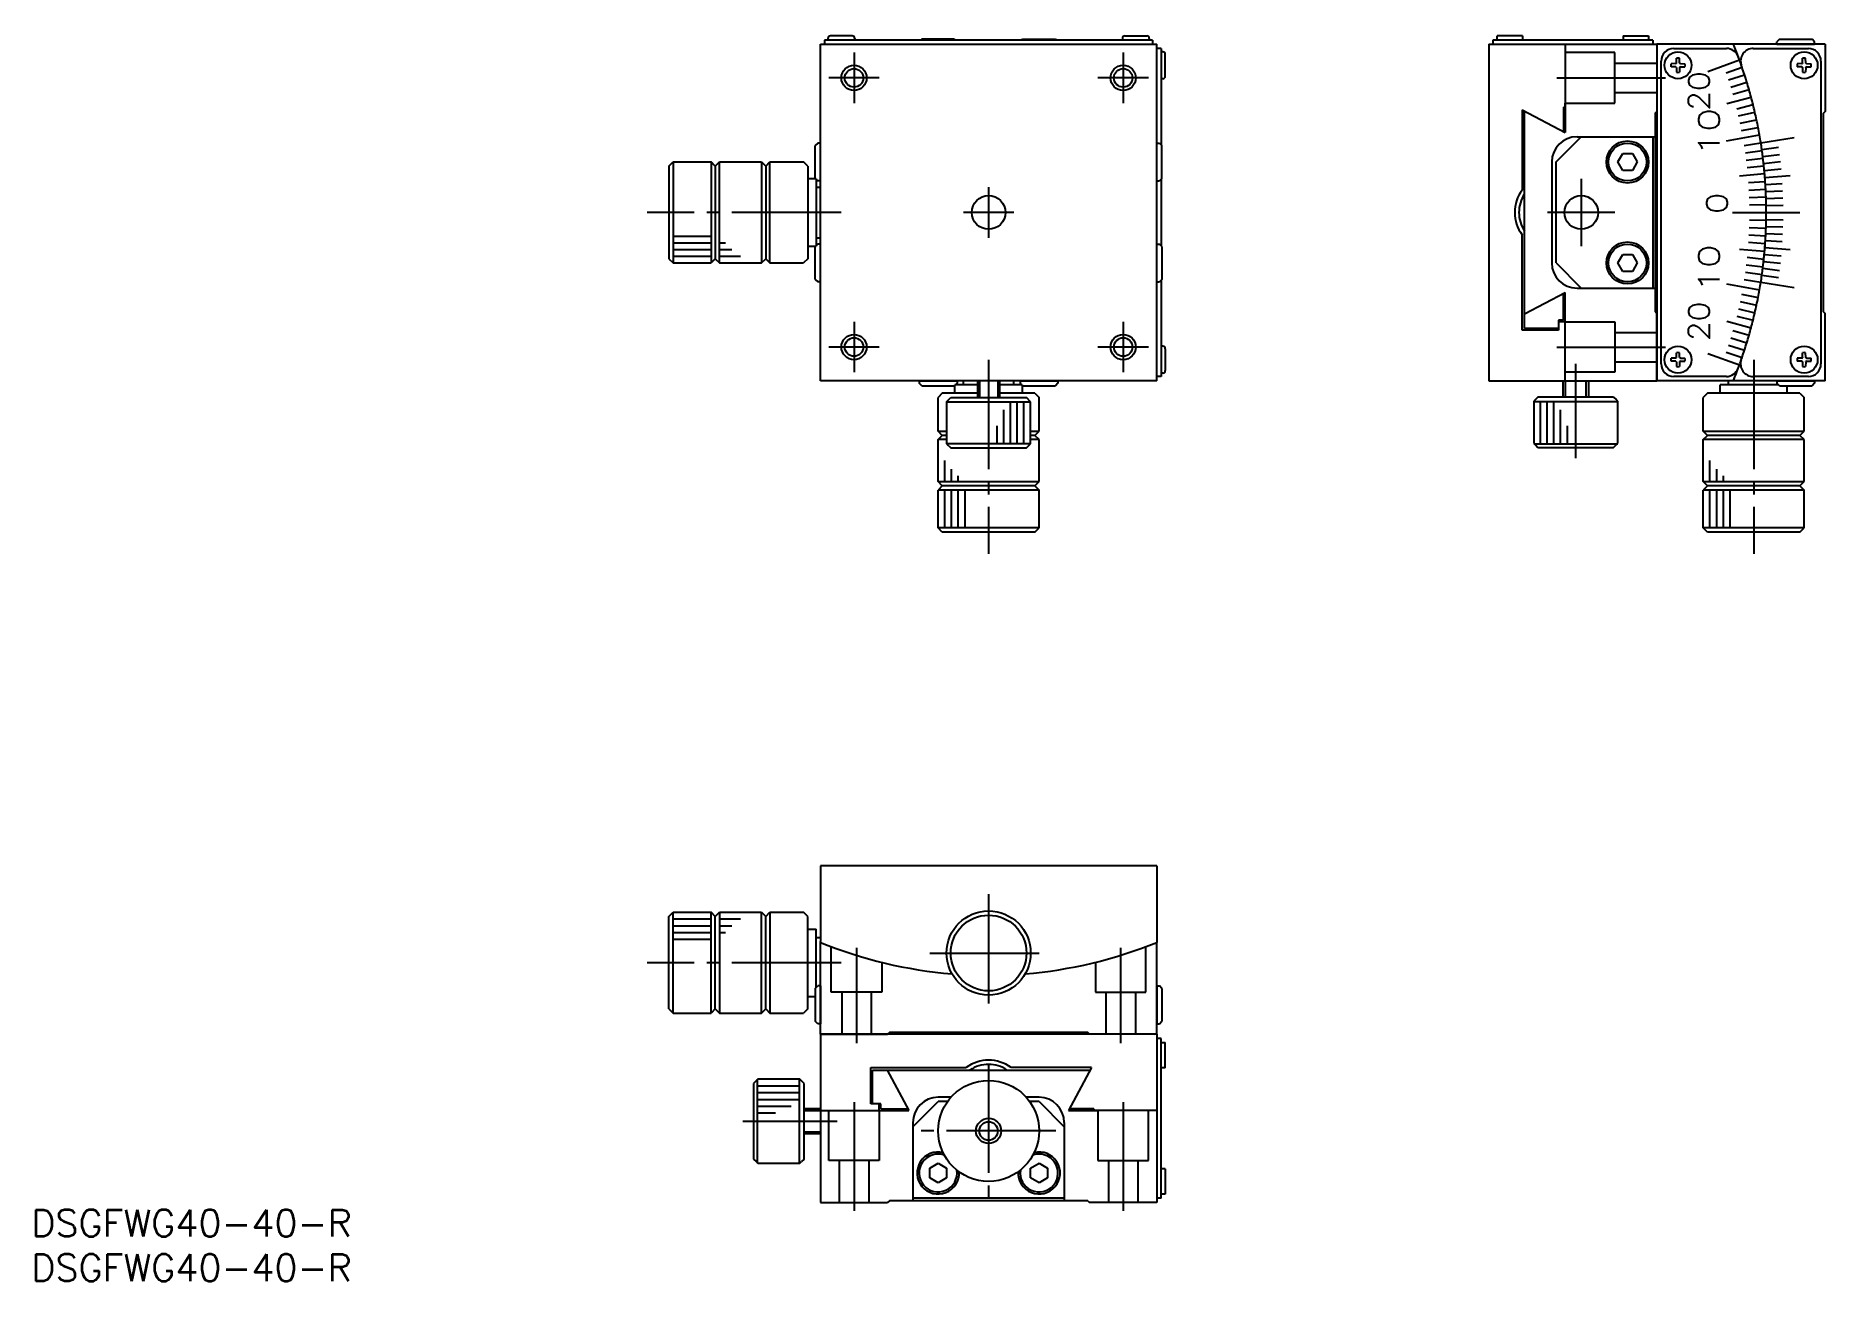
# Model space of a CAD drawing. Extents: x 355 to 568, y 217 to 366.
import ezdxf

# ---------------------------------------------------------------- set-up
doc = ezdxf.new("R2010")
doc.units = 0
doc.linetypes.add('CENTER', pattern=[17.5, 13, -1.5, 1.5, -1.5])
doc.layers.get('0').update_dxf_attribs({"linetype": 'CONTINUOUS'})
doc.layers.add('001', color=7, linetype='CONTINUOUS')
doc.layers.add('CENTER', color=1, linetype='CENTER')
doc.styles.get("Standard").update_dxf_attribs({"font": 'txt.shx', "bigfont": '@extfont2.shx'})

msp = doc.modelspace()

# ---------------------------------------------------------------- linework, layer by layer
at = {"color": 7, "linetype": 'CONTINUOUS'}
for p, q in [((448.34, 324.52), (448.34, 364.52)), ((448.34, 364.52), (488.34, 364.52)), ((487.84, 365.02), (448.84, 365.02)), ((448.84, 365.02), (448.84, 364.52)), ((449.24, 365.22), (449.24, 365.02)), ((452.14, 365.52), (449.54, 365.52)), ((452.44, 365.22), (452.44, 365.02)), ((460.39, 365.12), (460.29, 365.02)), ((464.29, 365.12), (460.39, 365.12)), ((464.29, 365.12), (464.39, 365.02)), ((472.39, 365.12), (472.29, 365.02)), ((472.39, 365.12), (476.29, 365.12)), ((476.39, 365.02), (476.29, 365.12)), ((484.24, 365.22), (484.24, 365.02)), ((484.54, 365.52), (487.14, 365.52)), ((487.44, 365.22), (487.44, 365.02)), ((487.84, 365.02), (487.84, 364.52)), ((488.34, 324.52), (488.34, 364.52)), ((488.84, 364.02), (488.34, 364.02)), ((488.84, 364.02), (488.84, 352.57)), ((527.8, 364.52), (527.8, 324.52)), ((527.8, 364.52), (547.8, 364.52)), ((547.3, 365.02), (528.3, 365.02)), ((528.3, 365.02), (528.3, 364.52)), ((531.8, 365.52), (528.8, 365.52)), ((528.8, 365.02), (528.8, 365.52)), ((531.8, 365.52), (531.8, 365.02)), ((536.89, 364.52), (536.89, 354.02)), ((543.8, 365.52), (546.8, 365.52)), ((543.8, 365.52), (543.8, 365.02)), ((546.8, 365.52), (546.8, 365.02)), ((547.3, 365.02), (547.3, 364.52)), ((547.8, 364.52), (547.8, 324.52)), ((567.8, 364.52), (547.8, 364.52)), ((547.8, 364.52), (547.8, 356.52)), ((547.8, 364.22), (547.8, 363.9)), ((562.35, 365.12), (562.05, 364.82)), ((562.05, 364.52), (562.05, 364.82)), ((562.05, 364.52), (566.55, 364.52)), ((562.35, 365.12), (566.25, 365.12)), ((566.55, 364.82), (566.25, 365.12)), ((566.55, 364.52), (566.55, 364.82)), ((567.8, 364.22), (567.75, 364.27)), ((567.8, 364.52), (567.8, 356.52)), ((489.04, 363.62), (488.84, 363.62)), ((489.34, 360.72), (489.34, 363.32)), ((489.04, 360.42), (488.84, 360.42)), ((536.89, 354.02), (536.89, 357.52)), ((531.77, 356.74), (531.77, 347.19)), ((531.77, 356.74), (536.89, 354.02)), ((532.07, 330.72), (532.07, 356.56)), ((536.69, 357.02), (536.69, 354.14)), ((536.69, 357.02), (536.89, 357.02)), ((547.6, 356.32), (547.8, 356.52)), ((547.6, 356.32), (547.6, 332.72)), ((567.6, 356.32), (567.8, 356.52)), ((567.8, 356.52), (567.6, 356.32)), ((567.6, 332.72), (567.6, 356.32)), ((535.8, 350.52), (538.8, 353.52)), ((538.3, 353.52), (547.6, 353.52)), ((547.3, 353.52), (547.3, 335.52)), ((448.04, 352.77), (447.74, 352.47)), ((447.74, 348.57), (447.74, 352.47)), ((448.34, 352.77), (448.04, 352.77)), ((448.34, 348.27), (448.34, 352.77)), ((488.34, 348.27), (488.34, 352.77)), ((488.34, 352.77), (488.64, 352.77)), ((488.64, 352.77), (488.94, 352.47)), ((488.94, 348.57), (488.94, 352.47)), ((543.15, 350.52), (543.73, 351.52)), ((543.73, 351.52), (544.88, 351.52)), ((544.88, 351.52), (545.46, 350.52)), ((430.34, 350.02), (430.84, 350.52)), ((430.34, 350.02), (430.34, 339.02)), ((430.84, 350.52), (435.34, 350.52)), ((435.84, 350.02), (435.34, 350.52)), ((435.84, 350.02), (436.34, 350.52)), ((435.84, 350.02), (435.84, 339.02)), ((436.34, 350.52), (441.34, 350.52)), ((441.34, 350.52), (441.84, 350.02)), ((441.84, 350.02), (442.34, 350.52)), ((441.84, 350.02), (441.84, 339.02)), ((442.34, 350.52), (446.34, 350.52)), ((446.84, 350.02), (446.34, 350.52)), ((446.84, 350.02), (446.84, 339.02)), ((535.3, 350.52), (535.3, 338.52)), ((535.8, 338.52), (535.8, 350.52)), ((543.73, 349.52), (543.15, 350.52)), ((544.88, 349.52), (543.73, 349.52)), ((545.46, 350.52), (544.88, 349.52)), ((447.84, 348.52), (446.84, 348.52)), ((447.74, 348.57), (447.79, 348.52)), ((447.84, 348.52), (447.84, 340.52)), ((447.84, 348.47), (448.04, 348.27)), ((447.84, 347.52), (448.34, 347.52)), ((448.34, 348.27), (448.04, 348.27)), ((488.34, 348.27), (488.64, 348.27)), ((488.94, 348.57), (488.64, 348.27)), ((488.84, 348.47), (488.84, 340.57)), ((446.84, 340.52), (447.84, 340.52)), ((447.79, 340.52), (447.74, 340.47)), ((447.74, 336.57), (447.74, 340.47)), ((447.84, 341.52), (448.34, 341.52)), ((448.04, 340.77), (447.84, 340.57)), ((448.34, 340.77), (448.04, 340.77)), ((448.34, 336.27), (448.34, 340.77)), ((488.34, 336.27), (488.34, 340.77)), ((488.34, 340.77), (488.64, 340.77)), ((488.94, 340.47), (488.64, 340.77)), ((488.94, 340.47), (488.94, 336.57)), ((531.77, 330.52), (531.77, 341.86)), ((430.34, 339.02), (430.84, 338.52)), ((430.84, 338.52), (435.34, 338.52)), ((435.84, 339.02), (435.34, 338.52)), ((435.84, 339.02), (436.34, 338.52)), ((436.34, 338.52), (441.34, 338.52)), ((441.34, 338.52), (441.84, 339.02)), ((441.84, 339.02), (442.34, 338.52)), ((442.34, 338.52), (446.34, 338.52)), ((446.84, 339.02), (446.34, 338.52)), ((535.8, 338.52), (538.8, 335.52)), ((543.15, 338.52), (543.73, 339.52)), ((543.73, 337.52), (543.15, 338.52)), ((543.73, 339.52), (544.88, 339.52)), ((544.88, 339.52), (545.46, 338.52)), ((545.46, 338.52), (544.88, 337.52)), ((447.74, 336.57), (448.04, 336.27)), ((448.34, 336.27), (448.04, 336.27)), ((488.34, 336.27), (488.64, 336.27)), ((488.94, 336.57), (488.64, 336.27)), ((488.84, 336.47), (488.84, 325.02)), ((544.88, 337.52), (543.73, 337.52)), ((532.07, 332.48), (536.89, 335.02)), ((536.69, 331.72), (536.69, 334.91)), ((536.89, 324.52), (536.89, 335.02)), ((538.3, 335.52), (547.6, 335.52)), ((547.6, 332.72), (547.8, 332.52)), ((547.8, 324.52), (547.8, 332.52)), ((567.8, 332.52), (567.6, 332.72)), ((567.6, 332.72), (567.8, 332.52)), ((567.8, 324.52), (567.8, 332.52)), ((536.09, 330.52), (531.77, 330.52)), ((536.09, 330.72), (532.07, 330.72)), ((536.09, 331.72), (536.09, 330.52)), ((536.69, 331.72), (536.09, 331.72)), ((536.89, 331.52), (536.09, 331.52)), ((489.04, 328.62), (488.84, 328.62)), ((489.34, 328.32), (489.34, 325.72)), ((488.34, 324.52), (448.34, 324.52)), ((460.09, 324.52), (460.09, 324.22)), ((460.09, 324.52), (464.59, 324.52)), ((460.39, 323.92), (460.09, 324.22)), ((460.39, 323.92), (464.29, 323.92)), ((464.34, 323.97), (464.29, 323.92)), ((464.34, 323.02), (464.34, 324.02)), ((467.04, 324.02), (464.34, 324.02)), ((464.59, 324.22), (464.39, 324.02)), ((464.59, 324.52), (464.59, 324.22)), ((465.34, 324.02), (465.34, 324.52)), ((467.04, 324.52), (467.04, 322.52)), ((469.64, 324.52), (469.64, 322.52)), ((472.34, 324.02), (469.64, 324.02)), ((471.34, 324.02), (471.34, 324.52)), ((472.09, 324.52), (472.09, 324.22)), ((472.09, 324.52), (476.59, 324.52)), ((472.29, 324.02), (472.09, 324.22)), ((472.34, 324.02), (472.34, 323.02)), ((472.39, 323.92), (472.34, 323.97)), ((472.39, 323.92), (476.29, 323.92)), ((476.59, 324.22), (476.29, 323.92)), ((476.59, 324.52), (476.59, 324.22)), ((488.84, 325.02), (488.34, 325.02)), ((489.04, 325.42), (488.84, 325.42)), ((527.8, 324.52), (547.8, 324.52)), ((536.65, 322.58), (536.65, 324.52)), ((539.65, 324.52), (539.65, 322.58)), ((547.8, 324.52), (547.8, 325.15)), ((567.8, 324.52), (547.8, 324.52)), ((555.3, 323.02), (555.3, 324.02)), ((562.25, 324.02), (555.3, 324.02)), ((556.3, 324.02), (556.3, 324.52)), ((556.89, 324.52), (556.78, 324.52)), ((562.05, 324.52), (562.05, 324.22)), ((562.05, 324.52), (566.55, 324.52)), ((562.35, 323.92), (562.05, 324.22)), ((562.35, 323.92), (566.25, 323.92)), ((563.3, 323.02), (563.3, 323.92)), ((566.55, 324.22), (566.25, 323.92)), ((566.55, 324.52), (566.55, 324.22)), ((567.8, 324.82), (567.75, 324.77)), ((462.84, 323.02), (462.34, 322.52)), ((462.34, 318.52), (462.34, 322.52)), ((467.04, 323.02), (462.84, 323.02)), ((463.34, 322.02), (463.84, 322.52)), ((463.34, 322.02), (463.34, 317.02)), ((463.84, 322.52), (472.84, 322.52)), ((473.84, 323.02), (469.64, 323.02)), ((473.34, 322.02), (472.84, 322.52)), ((473.34, 317.02), (473.34, 322.02)), ((473.84, 323.02), (474.34, 322.52)), ((474.34, 318.52), (474.34, 322.52)), ((533.35, 322.28), (533.16, 322.08)), ((533.16, 322.08), (533.16, 317.08)), ((533.65, 322.58), (533.35, 322.28)), ((542.65, 322.58), (533.65, 322.58)), ((536.9, 322.58), (536.65, 322.58)), ((539.65, 322.58), (539.4, 322.58)), ((542.65, 322.58), (542.95, 322.28)), ((543.15, 322.08), (542.95, 322.28)), ((543.15, 317.08), (543.15, 322.08)), ((553.8, 323.02), (553.3, 322.52)), ((553.3, 318.52), (553.3, 322.52)), ((564.8, 323.02), (553.8, 323.02)), ((564.8, 323.02), (565.3, 322.52)), ((565.3, 318.52), (565.3, 322.52)), ((462.84, 318.02), (462.34, 318.52)), ((462.34, 317.52), (462.84, 318.02)), ((462.34, 312.52), (462.34, 317.52)), ((463.34, 318.02), (462.84, 318.02)), ((463.34, 317.02), (463.84, 316.52)), ((472.84, 316.52), (473.34, 317.02)), ((473.84, 318.02), (473.34, 318.02)), ((473.84, 318.02), (474.34, 318.52)), ((474.34, 317.52), (473.84, 318.02)), ((474.34, 312.52), (474.34, 317.52)), ((533.16, 317.08), (533.35, 316.88)), ((542.95, 316.88), (543.15, 317.08)), ((553.8, 318.02), (553.3, 318.52)), ((553.3, 317.52), (553.8, 318.02)), ((553.3, 312.52), (553.3, 317.52)), ((564.8, 318.02), (553.8, 318.02)), ((564.8, 318.02), (565.3, 318.52)), ((565.3, 317.52), (564.8, 318.02)), ((565.3, 312.52), (565.3, 317.52)), ((463.84, 316.52), (472.84, 316.52)), ((533.35, 316.88), (533.65, 316.58)), ((533.65, 316.58), (542.65, 316.58)), ((542.65, 316.58), (542.95, 316.88)), ((462.84, 312.02), (462.34, 312.52)), ((462.84, 312.02), (462.34, 311.52)), ((462.34, 307.02), (462.34, 311.52)), ((473.84, 312.02), (462.84, 312.02)), ((473.84, 312.02), (474.34, 312.52)), ((473.84, 312.02), (474.34, 311.52)), ((474.34, 307.02), (474.34, 311.52)), ((553.8, 312.02), (553.3, 312.52)), ((553.8, 312.02), (553.3, 311.52)), ((553.3, 307.02), (553.3, 311.52)), ((564.8, 312.02), (553.8, 312.02)), ((564.8, 312.02), (565.3, 312.52)), ((564.8, 312.02), (565.3, 311.52)), ((565.3, 307.02), (565.3, 311.52)), ((462.84, 306.52), (462.34, 307.02)), ((473.84, 306.52), (462.84, 306.52)), ((473.84, 306.52), (474.34, 307.02)), ((553.8, 306.52), (553.3, 307.02)), ((564.8, 306.52), (553.8, 306.52)), ((564.8, 306.52), (565.3, 307.02)), ((488.34, 266.83), (448.34, 266.83)), ((448.34, 266.83), (448.34, 257.85)), ((488.34, 266.83), (488.34, 257.85)), ((430.34, 260.83), (430.84, 261.33)), ((430.34, 249.83), (430.34, 260.83)), ((430.84, 261.33), (435.34, 261.33)), ((435.84, 260.83), (435.34, 261.33)), ((435.84, 260.83), (436.34, 261.33)), ((435.84, 249.83), (435.84, 260.83)), ((436.34, 261.33), (441.34, 261.33)), ((441.34, 261.33), (441.84, 260.83)), ((441.84, 260.83), (442.34, 261.33)), ((441.84, 249.83), (441.84, 260.83)), ((442.34, 261.33), (446.34, 261.33)), ((446.84, 260.83), (446.34, 261.33)), ((446.84, 249.83), (446.84, 260.83)), ((446.84, 259.33), (447.84, 259.33)), ((447.84, 252.38), (447.84, 259.33)), ((447.84, 258.33), (448.34, 258.33)), ((448.34, 257.75), (448.34, 257.85)), ((448.34, 246.83), (448.34, 257.75)), ((488.34, 257.85), (488.34, 257.75)), ((488.34, 246.83), (488.34, 257.75)), ((446.84, 251.33), (447.74, 251.33)), ((447.74, 252.28), (448.04, 252.58)), ((447.74, 252.28), (447.74, 248.38)), ((448.34, 252.58), (448.04, 252.58)), ((448.34, 252.58), (448.34, 248.08)), ((488.34, 252.58), (488.64, 252.58)), ((488.34, 252.58), (488.34, 248.08)), ((488.94, 252.28), (488.64, 252.58)), ((488.94, 252.28), (488.94, 248.38)), ((430.34, 249.83), (430.84, 249.33)), ((430.84, 249.33), (435.34, 249.33)), ((435.84, 249.83), (435.34, 249.33)), ((435.84, 249.83), (436.34, 249.33)), ((436.34, 249.33), (441.34, 249.33)), ((441.34, 249.33), (441.84, 249.83)), ((441.84, 249.83), (442.34, 249.33)), ((442.34, 249.33), (446.34, 249.33)), ((446.84, 249.83), (446.34, 249.33)), ((448.04, 248.08), (447.74, 248.38)), ((448.34, 248.08), (448.04, 248.08)), ((488.34, 246.83), (448.34, 246.83)), ((448.34, 246.83), (448.34, 226.83)), ((448.34, 246.83), (456.34, 246.83)), ((448.64, 246.83), (448.59, 246.88)), ((456.54, 247.03), (456.34, 246.83)), ((480.14, 247.03), (456.54, 247.03)), ((480.34, 246.83), (480.14, 247.03)), ((488.34, 246.83), (480.34, 246.83)), ((488.04, 246.83), (488.09, 246.88)), ((488.34, 248.08), (488.64, 248.08)), ((488.34, 246.83), (488.34, 226.83)), ((488.64, 248.08), (488.94, 248.38)), ((488.84, 246.33), (488.34, 246.33)), ((488.84, 227.33), (488.84, 246.33)), ((488.84, 245.83), (489.34, 245.83)), ((489.34, 242.83), (489.34, 245.83)), ((454.34, 242.86), (465.68, 242.86)), ((454.34, 238.55), (454.34, 242.86)), ((454.54, 242.56), (480.38, 242.56)), ((454.54, 238.55), (454.54, 242.56)), ((456.3, 242.56), (458.84, 237.75)), ((480.56, 242.86), (471.01, 242.86)), ((480.56, 242.86), (477.84, 237.75)), ((489.34, 242.83), (488.84, 242.83)), ((440.7, 241.28), (440.4, 240.98)), ((440.4, 240.98), (440.4, 231.98)), ((440.9, 241.48), (440.7, 241.28)), ((445.9, 241.48), (440.9, 241.48)), ((446.1, 241.28), (445.9, 241.48)), ((446.4, 240.98), (446.1, 241.28)), ((446.4, 231.98), (446.4, 240.98)), ((455.54, 238.55), (454.34, 238.55)), ((455.34, 237.75), (455.34, 238.55)), ((455.54, 237.95), (455.54, 238.55)), ((459.34, 235.83), (462.34, 238.83)), ((463.87, 239.33), (462.34, 239.33)), ((463.47, 238.83), (462.34, 238.83)), ((474.34, 239.33), (472.81, 239.33)), ((474.34, 238.83), (473.22, 238.83)), ((474.34, 238.83), (477.34, 235.83)), ((446.4, 237.73), (446.4, 237.98)), ((446.4, 237.98), (448.34, 237.98)), ((448.34, 237.75), (458.84, 237.75)), ((455.54, 237.95), (458.73, 237.95)), ((459.34, 236.33), (459.34, 227.03)), ((477.34, 236.33), (477.34, 227.03)), ((488.34, 237.75), (477.84, 237.75)), ((477.84, 237.75), (481.34, 237.75)), ((480.84, 237.95), (477.96, 237.95)), ((480.84, 237.95), (480.84, 237.75)), ((446.4, 234.98), (446.4, 235.23)), ((448.34, 234.98), (446.4, 234.98)), ((440.4, 231.98), (440.7, 231.68)), ((446.4, 231.98), (446.1, 231.68)), ((440.7, 231.68), (440.9, 231.48)), ((440.9, 231.48), (445.9, 231.48)), ((445.9, 231.48), (446.1, 231.68)), ((461.34, 230.9), (462.34, 231.48)), ((461.34, 229.75), (461.34, 230.9)), ((462.34, 231.48), (463.34, 230.9)), ((463.34, 230.9), (463.34, 229.75)), ((473.34, 230.9), (474.34, 231.48)), ((473.34, 229.75), (473.34, 230.9)), ((474.34, 231.48), (475.34, 230.9)), ((475.34, 230.9), (475.34, 229.75)), ((489.34, 230.83), (488.84, 230.83)), ((489.34, 230.83), (489.34, 227.83)), ((462.34, 229.17), (461.34, 229.75)), ((463.34, 229.75), (462.34, 229.17)), ((474.34, 229.17), (473.34, 229.75)), ((475.34, 229.75), (474.34, 229.17)), ((489.34, 227.83), (488.84, 227.83)), ((448.34, 226.83), (456.34, 226.83)), ((456.54, 227.03), (456.34, 226.83)), ((480.14, 227.03), (456.54, 227.03)), ((477.34, 227.33), (459.34, 227.33)), ((480.14, 227.03), (480.34, 226.83)), ((488.34, 226.83), (480.34, 226.83)), ((488.84, 227.33), (488.34, 227.33))]:
    msp.add_line(p, q, dxfattribs=at)
at = {"color": 3, "linetype": 'CONTINUOUS'}
for p, q in [((549.8, 364.02), (556.06, 364.02)), ((556.89, 364.52), (556.78, 364.52)), ((559.25, 364.02), (565.8, 364.02)), ((542.8, 363.52), (536.89, 363.52)), ((542.8, 357.52), (542.8, 363.52)), ((542.8, 362.27), (547.8, 362.27)), ((548.3, 326.52), (548.3, 362.52)), ((550.03, 362.21), (549.47, 362.2)), ((550.03, 361.83), (549.47, 361.84)), ((550.03, 362.21), (550.1, 362.24)), ((550.03, 361.83), (550.1, 361.8)), ((550.11, 362.28), (550.1, 362.24)), ((550.11, 361.76), (550.1, 361.8)), ((550.11, 362.28), (550.12, 362.85)), ((550.11, 361.76), (550.12, 361.19)), ((550.49, 362.28), (550.48, 362.85)), ((550.49, 361.76), (550.48, 361.19)), ((550.49, 362.28), (550.51, 362.24)), ((550.49, 361.76), (550.51, 361.8)), ((550.58, 362.21), (550.51, 362.24)), ((550.58, 361.83), (550.51, 361.8)), ((550.58, 362.21), (551.13, 362.2)), ((550.58, 361.83), (551.13, 361.84)), ((553.85, 361.28), (557.61, 362.65)), ((556.03, 361.13), (557.92, 361.78)), ((565.03, 362.21), (564.47, 362.2)), ((565.03, 361.83), (564.47, 361.84)), ((565.03, 362.21), (565.1, 362.24)), ((565.03, 361.83), (565.1, 361.8)), ((565.11, 362.28), (565.1, 362.24)), ((565.11, 361.76), (565.1, 361.8)), ((565.11, 362.28), (565.12, 362.85)), ((565.11, 361.76), (565.12, 361.19)), ((565.49, 362.28), (565.48, 362.85)), ((565.49, 361.76), (565.48, 361.19)), ((565.49, 362.28), (565.51, 362.24)), ((565.49, 361.76), (565.51, 361.8)), ((565.58, 362.21), (565.51, 362.24)), ((565.58, 361.83), (565.51, 361.8)), ((565.58, 362.21), (566.13, 362.2)), ((565.58, 361.83), (566.13, 361.84)), ((567.3, 362.52), (567.3, 326.52)), ((556.31, 360.28), (558.21, 360.9)), ((556.58, 359.43), (558.49, 360.02)), ((536.89, 357.52), (542.8, 357.52)), ((542.8, 358.77), (547.8, 358.77)), ((556.1, 357.46), (559, 358.24)), ((556.83, 358.58), (558.75, 359.13)), ((557.29, 356.86), (559.23, 357.35)), ((557.5, 356), (559.45, 356.45)), ((557.69, 355.13), (559.65, 355.54)), ((536.88, 354.02), (536.89, 354.02)), ((556.06, 353.03), (560, 353.73)), ((557.87, 354.26), (559.83, 354.64)), ((560.15, 352.81), (564.1, 353.44)), ((558.18, 352.5), (560.15, 352.81)), ((558.31, 351.62), (560.29, 351.9)), ((560.27, 351.99), (562.25, 352.27)), ((560.39, 351.17), (562.37, 351.42)), ((430.84, 350.52), (430.84, 338.52)), ((435.34, 350.52), (435.34, 338.52)), ((436.34, 338.52), (436.34, 350.52)), ((441.34, 350.52), (441.34, 338.52)), ((442.34, 338.52), (442.34, 350.52)), ((557.61, 348.88), (560.6, 349.14)), ((558.42, 350.74), (560.41, 350.98)), ((558.52, 349.85), (560.51, 350.06)), ((560.48, 350.34), (562.47, 350.56)), ((560.57, 349.51), (562.56, 349.7)), ((560.64, 348.68), (563.63, 348.92)), ((558.68, 348.08), (560.67, 348.22)), ((558.73, 347.19), (560.73, 347.3)), ((560.7, 347.85), (562.7, 347.98)), ((560.74, 347.02), (562.74, 347.11)), ((558.77, 346.3), (560.77, 346.37)), ((558.8, 345.41), (560.8, 345.45)), ((560.78, 346.19), (562.78, 346.25)), ((560.8, 345.36), (562.8, 345.39)), ((556.8, 344.52), (560.8, 344.52)), ((558.77, 342.74), (560.77, 342.67)), ((558.8, 343.63), (560.8, 343.6)), ((560.78, 342.86), (562.78, 342.8)), ((560.8, 344.52), (564.8, 344.52)), ((560.8, 343.69), (562.8, 343.66)), ((430.84, 341.72), (435.34, 341.72)), ((430.84, 340.92), (435.34, 340.92)), ((436.34, 340.92), (437.05, 340.92)), ((558.68, 340.97), (560.67, 340.83)), ((558.73, 341.85), (560.73, 341.75)), ((560.7, 341.2), (562.7, 341.07)), ((560.74, 342.03), (562.74, 341.93)), ((430.84, 340.12), (435.34, 340.12)), ((430.84, 339.32), (435.34, 339.32)), ((436.34, 340.12), (437.83, 340.12)), ((436.34, 339.32), (438.86, 339.32)), ((557.61, 340.17), (560.6, 339.9)), ((558.42, 338.31), (560.41, 338.06)), ((558.52, 339.19), (560.51, 338.98)), ((560.48, 338.71), (562.47, 338.49)), ((560.57, 339.54), (562.56, 339.35)), ((560.64, 340.37), (563.63, 340.13)), ((558.18, 336.55), (560.15, 336.23)), ((558.31, 337.43), (560.29, 337.15)), ((560.15, 336.23), (564.1, 335.61)), ((560.27, 337.06), (562.25, 336.77)), ((560.39, 337.88), (562.37, 337.63)), ((556.06, 336.02), (560, 335.32)), ((557.87, 334.79), (559.83, 334.41)), ((557.29, 332.19), (559.23, 331.7)), ((557.5, 333.05), (559.45, 332.6)), ((557.69, 333.92), (559.65, 333.5)), ((536.89, 331.52), (542.8, 331.52)), ((542.8, 331.52), (542.8, 325.52)), ((542.8, 330.27), (547.8, 330.27)), ((556.1, 331.58), (559, 330.81)), ((556.83, 330.47), (558.75, 329.92)), ((550.11, 327.28), (550.12, 327.85)), ((550.49, 327.28), (550.48, 327.85)), ((553.85, 327.76), (557.61, 326.4)), ((556.03, 327.92), (557.92, 327.27)), ((556.31, 328.76), (558.21, 328.15)), ((556.58, 329.61), (558.49, 329.03)), ((565.11, 327.28), (565.12, 327.85)), ((565.49, 327.28), (565.48, 327.85)), ((542.8, 325.52), (536.89, 325.52)), ((542.8, 326.77), (547.8, 326.77)), ((550.03, 327.21), (549.47, 327.2)), ((550.03, 326.83), (549.47, 326.84)), ((550.03, 327.21), (550.1, 327.24)), ((550.03, 326.83), (550.1, 326.8)), ((550.11, 327.28), (550.1, 327.24)), ((550.11, 326.76), (550.1, 326.8)), ((550.11, 326.76), (550.12, 326.19)), ((550.49, 326.76), (550.48, 326.19)), ((550.49, 327.28), (550.51, 327.24)), ((550.49, 326.76), (550.51, 326.8)), ((550.58, 327.21), (550.51, 327.24)), ((550.58, 326.83), (550.51, 326.8)), ((550.58, 327.21), (551.13, 327.2)), ((550.58, 326.83), (551.13, 326.84)), ((565.03, 327.21), (564.47, 327.2)), ((565.03, 326.83), (564.47, 326.84)), ((565.03, 327.21), (565.1, 327.24)), ((565.03, 326.83), (565.1, 326.8)), ((565.11, 327.28), (565.1, 327.24)), ((565.11, 326.76), (565.1, 326.8)), ((565.11, 326.76), (565.12, 326.19)), ((565.49, 326.76), (565.48, 326.19)), ((565.49, 327.28), (565.51, 327.24)), ((565.49, 326.76), (565.51, 326.8)), ((565.58, 327.21), (565.51, 327.24)), ((565.58, 326.83), (565.51, 326.8)), ((565.58, 327.21), (566.13, 327.2)), ((565.58, 326.83), (566.13, 326.84)), ((467.24, 324.52), (467.24, 322.52)), ((469.44, 324.52), (469.44, 322.52)), ((536.9, 324.52), (536.9, 322.58)), ((539.4, 322.58), (539.4, 324.52)), ((556.05, 325.02), (549.8, 325.02)), ((556.89, 324.52), (556.78, 324.52)), ((565.8, 325.02), (559.24, 325.02)), ((463.34, 322.02), (473.34, 322.02)), ((470.94, 317.02), (470.94, 322.02)), ((471.74, 317.02), (471.74, 322.02)), ((472.54, 317.02), (472.54, 322.02)), ((543.15, 322.02), (533.15, 322.02)), ((533.95, 317.02), (533.95, 322.02)), ((534.75, 317.02), (534.75, 322.02)), ((535.55, 317.02), (535.55, 322.02)), ((469.34, 317.02), (469.34, 319.17)), ((470.14, 317.02), (470.14, 321.04)), ((536.35, 317.02), (536.35, 321.04)), ((537.15, 317.02), (537.15, 319.17)), ((462.34, 318.52), (463.34, 318.52)), ((463.34, 317.52), (462.34, 317.52)), ((473.34, 317.02), (463.34, 317.02)), ((473.34, 318.52), (474.34, 318.52)), ((474.34, 317.52), (473.34, 317.52)), ((533.15, 317.02), (543.15, 317.02)), ((553.3, 318.52), (565.3, 318.52)), ((565.3, 317.52), (553.3, 317.52)), ((463.14, 312.52), (463.14, 315.04)), ((554.1, 312.52), (554.1, 315.04)), ((463.94, 312.52), (463.94, 314.01)), ((464.74, 312.52), (464.74, 313.23)), ((554.9, 312.52), (554.9, 314.01)), ((555.7, 312.52), (555.7, 313.23)), ((462.34, 312.52), (474.34, 312.52)), ((474.34, 311.52), (462.34, 311.52)), ((463.14, 307.02), (463.14, 311.52)), ((463.94, 307.02), (463.94, 311.52)), ((464.74, 307.02), (464.74, 311.52)), ((465.54, 307.02), (465.54, 311.52)), ((553.3, 312.52), (565.3, 312.52)), ((565.3, 311.52), (553.3, 311.52)), ((554.1, 307.02), (554.1, 311.52)), ((554.9, 307.02), (554.9, 311.52)), ((555.7, 307.02), (555.7, 311.52)), ((556.5, 307.02), (556.5, 311.52)), ((474.34, 307.02), (462.34, 307.02)), ((565.3, 307.02), (553.3, 307.02)), ((430.84, 249.33), (430.84, 261.33)), ((430.84, 260.53), (435.34, 260.53)), ((430.84, 259.73), (435.34, 259.73)), ((435.34, 249.33), (435.34, 261.33)), ((436.34, 261.33), (436.34, 249.33)), ((436.34, 260.53), (438.86, 260.53)), ((436.34, 259.73), (437.83, 259.73)), ((441.34, 249.33), (441.34, 261.33)), ((442.34, 261.33), (442.34, 249.33)), ((430.84, 258.93), (435.34, 258.93)), ((430.84, 258.13), (435.34, 258.13)), ((436.34, 258.93), (437.05, 258.93)), ((449.64, 251.83), (449.64, 257.24)), ((455.64, 255.37), (455.64, 251.83)), ((481.04, 255.37), (481.04, 251.83)), ((487.04, 251.83), (487.04, 257.24)), ((455.64, 251.83), (449.64, 251.83)), ((450.89, 251.83), (450.89, 246.83)), ((454.39, 251.83), (454.39, 246.83)), ((481.04, 251.83), (487.04, 251.83)), ((482.29, 251.83), (482.29, 246.83)), ((485.79, 251.83), (485.79, 246.83)), ((440.84, 241.48), (440.84, 231.48)), ((440.84, 240.68), (445.84, 240.68)), ((445.84, 231.48), (445.84, 241.48)), ((440.84, 239.88), (445.84, 239.88)), ((440.84, 239.08), (445.84, 239.08)), ((440.84, 238.28), (444.86, 238.28)), ((440.84, 237.48), (442.99, 237.48)), ((448.34, 237.73), (446.4, 237.73)), ((449.34, 231.83), (449.34, 237.75)), ((455.34, 237.75), (455.34, 231.83)), ((477.84, 237.75), (477.84, 237.75)), ((481.34, 237.75), (481.34, 231.83)), ((487.34, 231.83), (487.34, 237.75)), ((446.4, 235.23), (448.34, 235.23)), ((455.34, 231.83), (449.34, 231.83)), ((450.59, 231.83), (450.59, 226.83)), ((454.09, 231.83), (454.09, 226.83)), ((481.34, 231.83), (487.34, 231.83)), ((482.59, 231.83), (482.59, 226.83)), ((486.09, 231.83), (486.09, 226.83))]:
    msp.add_line(p, q, dxfattribs=at)
for centre, radius in [((452.34, 360.52), 1.5), ((484.34, 360.52), 1.5), ((550.3, 362.02), 1.6), ((565.3, 362.02), 1.6), ((452.34, 328.52), 1.5), ((484.34, 328.52), 1.5), ((550.3, 327.02), 1.6), ((565.3, 327.02), 1.6), ((468.34, 256.48), 4.5), ((468.34, 235.33), 1.5)]:
    msp.add_circle(centre, radius, dxfattribs=at)
at = {"color": 7, "linetype": 'CONTINUOUS'}
for centre, radius in [((452.34, 360.52), 1.1), ((484.34, 360.52), 1.1), ((544.3, 350.52), 2.5), ((544.3, 350.52), 2.25), ((468.34, 344.52), 2), ((538.8, 344.52), 2), ((544.3, 338.52), 2.5), ((544.3, 338.52), 2.25), ((452.34, 328.52), 1.1), ((484.34, 328.52), 1.1), ((468.34, 256.48), 5), ((468.34, 235.33), 6), ((468.34, 235.33), 1.1)]:
    msp.add_circle(centre, radius, dxfattribs=at)
for centre, radius, start, end in [((449.54, 365.22), 0.3, 90, 180), ((452.14, 365.22), 0.3, 0, 90), ((484.54, 365.22), 0.3, 90, 180), ((487.14, 365.22), 0.3, 0, 90), ((489.04, 363.32), 0.3, 0, 90), ((489.04, 360.72), 0.3, 270, 0), ((538.3, 350.52), 3, 90, 180), ((535.39, 344.52), 4.5, 143.689, 216.311), ((538.3, 338.52), 3, 180, 270), ((489.04, 328.32), 0.3, 0, 90), ((489.04, 325.72), 0.3, 270, 0), ((468.34, 306.83), 53, 247.8298, 265.296), ((468.34, 306.83), 53, 274.704, 292.1702), ((468.34, 239.24), 4.5, 53.689, 126.311), ((462.34, 236.33), 3, 90, 180), ((474.34, 236.33), 3, 0, 90), ((462.34, 230.33), 2.5, 76.6535, 2.9577), ((462.34, 230.33), 2.25, 71.0063, 8.6048), ((474.34, 230.33), 2.5, 177.0423, 103.3465), ((474.34, 230.33), 2.25, 171.3952, 108.9937)]:
    msp.add_arc(centre, radius, start, end, dxfattribs=at)
at = {"color": 3, "linetype": 'CONTINUOUS'}
for centre, radius, start, end in [((549.8, 362.52), 1.5, 90, 180), ((556.06, 362.52), 1.5, 20.4553, 90), ((507.8, 344.53), 53, 19.2833, 22.1679), ((559.25, 362.52), 1.5, 90, 199.2833), ((565.8, 362.52), 1.5, 0, 90), ((550.3, 362.02), 0.85, 167.7742, 192.2258), ((550.3, 362.02), 0.85, 77.7742, 102.2258), ((550.3, 362.02), 0.85, 347.7742, 12.2258), ((507.8, 344.53), 53, 19.9979, 20.4553), ((507.8, 344.53), 53, 18.9979, 19.2833), ((507.8, 344.53), 53, 18.9979, 19.2833), ((507.8, 344.53), 53, 17.9979, 18.9979), ((507.8, 344.53), 53, 17.9979, 18.9979), ((565.3, 362.02), 0.85, 167.7742, 192.2258), ((565.3, 362.02), 0.85, 77.7742, 102.2258), ((565.3, 362.02), 0.85, 347.7742, 12.2258), ((550.3, 362.02), 0.85, 257.7742, 282.2258), ((507.8, 344.53), 53, 16.9979, 17.9979), ((507.8, 344.53), 53, 16.9978, 17.9979), ((507.8, 344.53), 53, 15.9979, 16.9979), ((507.8, 344.53), 53, 15.998, 16.9978), ((565.3, 362.02), 0.85, 257.7742, 282.2258), ((507.8, 344.53), 53, 14.9979, 15.9979), ((507.8, 344.53), 53, 14.9979, 15.998), ((507.8, 344.53), 53, 13.9979, 14.9979), ((507.8, 344.53), 53, 13.9978, 14.9979), ((507.8, 344.53), 53, 12.9979, 13.9979), ((507.8, 344.53), 53, 12.998, 13.9978), ((507.8, 344.53), 53, 11.9979, 12.9979), ((507.8, 344.53), 53, 11.9979, 12.998), ((507.8, 344.53), 53, 10.9979, 11.9979), ((507.8, 344.53), 53, 10.9978, 11.9979), ((507.8, 344.53), 53, 9.9979, 10.9979), ((507.8, 344.53), 53, 9.998, 10.9978), ((507.8, 344.53), 53, 8.9979, 9.9979), ((507.8, 344.53), 53, 8.9979, 9.998), ((507.8, 344.53), 53, 8.0979, 8.9979), ((507.8, 344.53), 53, 8.0979, 8.9979), ((507.8, 344.53), 53, 7.9979, 8.0979), ((507.8, 344.53), 53, 7.9979, 8.0979), ((507.8, 344.53), 53, 7.1979, 7.9979), ((507.8, 344.53), 53, 7.1979, 7.9979), ((507.8, 344.53), 53, 6.9979, 7.1979), ((507.8, 344.53), 53, 6.9979, 7.1979), ((507.8, 344.53), 53, 6.2979, 6.9979), ((507.8, 344.53), 53, 6.2979, 6.9979), ((507.8, 344.53), 53, 5.9979, 6.2979), ((507.8, 344.53), 53, 5.9979, 6.2979), ((507.8, 344.53), 53, 5.3979, 5.9979), ((507.8, 344.53), 53, 5.3979, 5.9979), ((507.8, 344.53), 53, 4.9979, 5.3979), ((507.8, 344.53), 53, 4.9979, 5.3979), ((507.8, 344.53), 53, 4.4979, 4.9979), ((507.8, 344.53), 53, 4.4979, 4.9979), ((507.8, 344.53), 53, 3.9979, 4.4979), ((507.8, 344.53), 53, 3.9979, 4.4979), ((507.8, 344.53), 53, 3.5979, 3.9979), ((507.8, 344.53), 53, 3.5979, 3.9979), ((507.8, 344.53), 53, 2.9979, 3.5979), ((507.8, 344.53), 53, 2.9935, 3.5979), ((507.8, 344.53), 53, 2.6942, 2.9979), ((507.8, 344.53), 53, 2.6979, 2.9935), ((507.8, 344.53), 53, 1.9979, 2.6942), ((507.8, 344.53), 53, 1.9979, 2.6979), ((507.8, 344.53), 53, 1.7964, 1.9979), ((507.8, 344.53), 53, 1.7979, 1.9979), ((507.8, 344.53), 53, 0.9979, 1.7964), ((507.8, 344.53), 53, 0.9911, 1.7979), ((507.8, 344.53), 53, 0.8979, 0.9979), ((507.8, 344.53), 53, 0.8979, 0.9911), ((507.8, 344.53), 53, 359.9979, 0.8979), ((507.8, 344.53), 53, 359.9979, 0.8979), ((507.8, 344.53), 53, 357.2979, 357.9979), ((507.8, 344.53), 53, 357.2979, 357.9979), ((507.8, 344.53), 53, 357.9979, 358.1979), ((507.8, 344.53), 53, 357.9979, 358.1979), ((507.8, 344.53), 53, 358.1979, 358.9979), ((507.8, 344.53), 53, 358.1979, 358.9979), ((507.8, 344.53), 53, 359.0979, 359.9979), ((507.8, 344.53), 53, 359.0979, 359.9979), ((507.8, 344.53), 53, 358.9979, 359.0979), ((507.8, 344.53), 53, 358.9979, 359.0979), ((507.8, 344.53), 53, 355.4734, 355.9979), ((507.8, 344.53), 53, 355.4979, 355.9979), ((507.8, 344.53), 53, 355.9979, 356.3979), ((507.8, 344.53), 53, 355.9979, 356.3979), ((507.8, 344.53), 53, 356.3979, 356.9979), ((507.8, 344.53), 53, 356.3979, 356.9979), ((507.8, 344.53), 53, 356.9979, 357.2979), ((507.8, 344.53), 53, 356.9979, 357.2979), ((507.8, 344.53), 53, 352.9979, 353.6979), ((507.8, 344.53), 53, 352.9979, 353.6979), ((507.8, 344.53), 53, 353.6979, 353.9979), ((507.8, 344.53), 53, 353.6979, 353.9979), ((507.8, 344.53), 53, 353.9979, 354.5979), ((507.8, 344.53), 53, 353.9979, 354.5979), ((507.8, 344.53), 53, 354.5979, 355.0117), ((507.8, 344.53), 53, 354.5979, 354.9979), ((507.8, 344.53), 53, 355.0117, 355.4979), ((507.8, 344.53), 53, 354.9979, 355.4734), ((507.8, 344.53), 53, 349.9979, 350.9979), ((507.8, 344.53), 53, 349.998, 350.9979), ((507.8, 344.53), 53, 350.9979, 351.8979), ((507.8, 344.53), 53, 350.9979, 351.8979), ((507.8, 344.53), 53, 351.8979, 351.9979), ((507.8, 344.53), 53, 351.8979, 351.9979), ((507.8, 344.53), 53, 351.9979, 352.7979), ((507.8, 344.53), 53, 351.9979, 352.7979), ((507.8, 344.53), 53, 352.7979, 352.9979), ((507.8, 344.53), 53, 352.7979, 352.9979), ((507.8, 344.53), 53, 347.998, 348.998), ((507.8, 344.53), 53, 347.998, 348.9978), ((507.8, 344.53), 53, 348.998, 349.9979), ((507.8, 344.53), 53, 348.9978, 349.998), ((507.8, 344.53), 53, 345.998, 346.998), ((507.8, 344.53), 53, 345.9979, 346.9981), ((507.8, 344.53), 53, 346.998, 347.998), ((507.8, 344.53), 53, 346.9981, 347.998), ((507.8, 344.53), 53, 342.9981, 343.998), ((507.8, 344.53), 53, 342.9979, 343.9981), ((507.8, 344.53), 53, 343.998, 344.998), ((507.8, 344.53), 53, 343.9981, 344.9981), ((507.8, 344.53), 53, 344.998, 345.998), ((507.8, 344.53), 53, 344.9981, 345.9979), ((550.3, 327.02), 0.85, 77.7742, 102.2258), ((507.8, 344.53), 53, 340.9981, 341.9981), ((507.8, 344.53), 53, 340.9982, 341.9981), ((507.8, 344.53), 53, 341.9981, 342.9981), ((507.8, 344.53), 53, 341.9981, 342.9979), ((565.3, 327.02), 0.85, 77.7742, 102.2258), ((549.8, 326.52), 1.5, 180, 270), ((550.3, 327.02), 0.85, 167.7742, 192.2258), ((550.3, 327.02), 0.85, 257.7742, 282.2258), ((550.3, 327.02), 0.85, 347.7742, 12.2258), ((556.05, 326.52), 1.5, 270, 339.5401), ((507.8, 344.53), 53, 337.8276, 339.9981), ((507.8, 344.53), 53, 339.9981, 340.7123), ((559.24, 326.52), 1.5, 160.7123, 270), ((507.8, 344.52), 53, 340.5, 340.6673), ((507.8, 344.53), 53, 340.7123, 340.9981), ((507.8, 344.53), 53, 340.7123, 340.9982), ((565.3, 327.02), 0.85, 167.7742, 192.2258), ((565.3, 327.02), 0.85, 257.7742, 282.2258), ((565.8, 326.52), 1.5, 270, 0), ((565.3, 327.02), 0.85, 347.7742, 12.2258)]:
    msp.add_arc(centre, radius, start, end, dxfattribs=at)
at = {"layer": '001', "color": 3}
for p, q in [((536.89, 354.02), (536.89, 354.02)), ((477.84, 237.75), (477.84, 237.75))]:
    msp.add_line(p, q, dxfattribs=at)
at = {"layer": 'CENTER', "color": 1, "linetype": 'CENTER'}
for p, q in [((452.34, 363.52), (452.34, 357.52)), ((484.34, 363.52), (484.34, 357.52)), ((455.34, 360.52), (449.34, 360.52)), ((487.34, 360.52), (481.34, 360.52)), ((535.89, 360.52), (548.8, 360.52)), ((468.34, 347.52), (468.34, 341.52)), ((538.8, 348.52), (538.8, 340.52)), ((450.83, 344.52), (427.76, 344.52)), ((471.34, 344.52), (465.34, 344.52)), ((542.8, 344.52), (534.8, 344.52)), ((452.34, 331.52), (452.34, 325.52)), ((484.34, 331.52), (484.34, 325.52)), ((455.34, 328.52), (449.34, 328.52)), ((487.34, 328.52), (481.34, 328.52)), ((535.89, 328.52), (548.8, 328.52)), ((468.34, 327.01), (468.34, 303.95)), ((468.34, 325.85), (468.34, 314.83)), ((538.15, 315.3), (538.15, 326.51)), ((559.3, 327.01), (559.3, 303.95)), ((468.34, 263.48), (468.34, 249.48)), ((450.83, 255.33), (427.76, 255.33)), ((452.64, 257.11), (452.64, 245.75)), ((461.34, 256.48), (475.34, 256.48)), ((484.04, 257.11), (484.04, 245.75)), ((468.34, 243.33), (468.34, 227.33)), ((452.34, 238.75), (452.34, 225.83)), ((484.34, 238.75), (484.34, 225.83)), ((439.12, 236.48), (450.33, 236.48)), ((476.34, 235.33), (460.34, 235.33))]:
    msp.add_line(p, q, dxfattribs=at)
for centre, start, end in [((535.39, 344.52), 146.2574, 213.7426), ((468.34, 239.24), 56.2574, 123.7426)]:
    msp.add_arc(centre, 4, start, end, dxfattribs=at)

# ---------------------------------------------------------------- texts
at = {"color": 7, "linetype": 'CONTINUOUS'}
for s, width, p in [('20', 1.090909, (554.04, 356.62)), ('10', 1.333333, (555.23, 351.24)), ('0', 1.2, (556.2, 344.33)), ('10', 1.333333, (555.23, 335.03)), ('20', 1.090909, (554.04, 329.24))]:
    msp.add_text(s, height=2.5, rotation=90, dxfattribs=dict(at, width=width)).set_placement(p)
for p in [(354.51, 222.77), (354.51, 217.47)]:
    msp.add_text('DSGFWG40-40-R', height=3.2, dxfattribs=at).set_placement(p)

doc.saveas('drawing.dxf')
